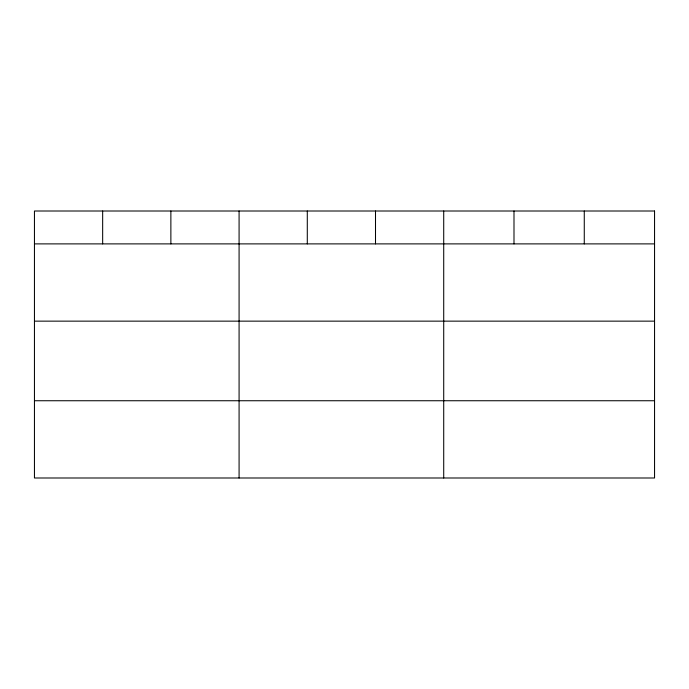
<?xml version="1.0" encoding="UTF-8"?>
<svg xmlns="http://www.w3.org/2000/svg" width="689" height="689" viewBox="0 0 689 689"><rect width="100%" height="100%" fill="white"/><g stroke="black" fill="none" stroke-linecap="round" stroke-linejoin="round"><path stroke-width="1.03" d="M34.45 243.889L654.55 243.889M34.45 321.143L654.55 321.143M34.45 400.74L654.55 400.74M584.272 211.006L584.272 243.889M513.994 211.006L513.994 243.889M443.716 211.006L443.716 477.994M375.505 211.006L375.505 243.889M307.294 211.006L307.294 243.889M239.083 211.006L239.083 477.994M170.872 211.006L170.872 243.889M102.661 211.006L102.661 243.889M654.55 211.006L34.45 211.006L34.45 477.994L654.55 477.994L654.55 211.006"/></g></svg>
